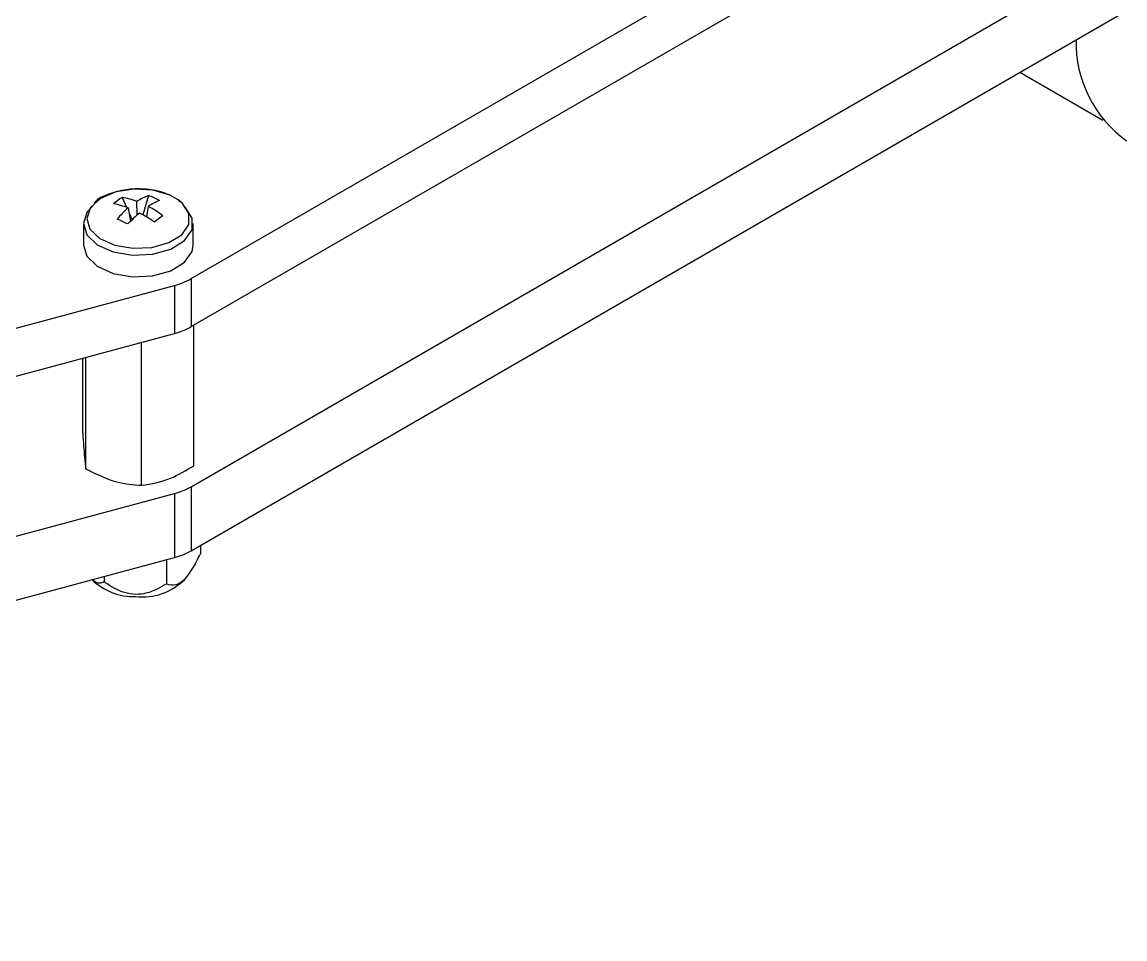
# Model space of a CAD drawing. Header units: millimetres. Extents: x 53 to 380, y 29 to 265.
# Drawn here: x 318.67 to 346.81, y 68.43 to 91.81 of the extents above; entities that cross this region are included whole.
import ezdxf

# ---------------------------------------------------------------- set-up
doc = ezdxf.new("R2010")
doc.units = ezdxf.units.MM

msp = doc.modelspace()

# ---------------------------------------------------------------- linework, layer by layer
at = {"color": 7, "linetype": 'Continuous', "lineweight": 25}
for p, q in [((322.9873, 85.2689), (373.9155, 114.6692)), ((322.9873, 84.0441), (373.9155, 113.4444)), ((322.9873, 79.9614), (353.1813, 97.3921)), ((322.9873, 78.3283), (351.2009, 94.6157)), ((344.1258, 90.5313), (346.2455, 89.3076)), ((321.2225, 87.3362), (321.335, 87.0869)), ((321.6097, 86.8914), (321.6025, 87.2388)), ((321.8989, 87.3862), (321.7514, 86.8972)), ((322.6567, 87.2741), (322.4395, 87.3966)), ((322.7573, 87.1902), (322.674, 87.2549)), ((321.3779, 87.0711), (321.44, 86.7321)), ((321.8929, 87.1092), (321.8455, 86.843)), ((320.2354, 86.6711), (320.2354, 86.1213)), ((321.4024, 86.9375), (321.478, 86.7697)), ((323.0354, 86.1213), (323.0354, 86.6711)), ((322.9873, 85.2689), (322.9873, 84.0441)), ((283.0523, 74.4611), (322.5606, 85.0964)), ((322.5606, 85.0964), (322.5606, 83.8716)), ((283.0523, 73.2363), (322.5606, 83.8716)), ((323.0514, 80.4976), (323.0514, 84.0811)), ((321.717, 79.9985), (321.717, 83.6445)), ((320.2195, 81.3328), (320.2195, 83.2414)), ((320.301, 80.4161), (320.301, 83.2634)), ((322.9873, 79.9614), (322.9873, 78.3283)), ((284.5, 69.5433), (322.5606, 79.7889)), ((322.5606, 79.7889), (322.5606, 78.1559)), ((323.2208, 78.4632), (323.2208, 78.2537)), ((286.4293, 68.4295), (322.5606, 78.1559)), ((322.3542, 78.1003), (322.3542, 77.4857)), ((320.7688, 77.6735), (320.7688, 77.535)), ((322.8215, 77.5992), (322.8998, 77.6972))]:
    msp.add_line(p, q, dxfattribs=at)
at = {"color": 8, "linetype": 'Continuous', "lineweight": 25, "flags": 128}
msp.add_lwpolyline([(322.4395, 87.3966), (322.0095, 87.5237), (321.5289, 87.5526), (321.0628, 87.4793), (320.674, 87.3138), (320.415, 87.0783), (320.3208, 86.8047), (320.4042, 86.53), (320.6539, 86.2912), (321.0361, 86.1206), (321.4993, 86.0413), (321.9809, 86.0639), (322.4158, 86.1854), (322.7453, 86.3893), (322.9249, 86.6483), (322.9303, 86.9272), (322.7609, 87.1883), (322.6567, 87.2741)], dxfattribs=at)
at = {"color": 7, "linetype": 'Continuous', "lineweight": 25, "flags": 128}
for points in [[(320.4689, 87.118), (320.3358, 86.9716), (320.2355, 86.6803), (320.3243, 86.3877), (320.5902, 86.1334), (320.9972, 85.9518), (321.4905, 85.8673), (322.0033, 85.8913), (322.4664, 86.0207), (322.8173, 86.2379), (323.0086, 86.5136), (323.0144, 86.8106), (322.834, 87.0888), (322.8054, 87.115)], [(320.2354, 86.1213), (320.3243, 85.8379), (320.5902, 85.5837), (320.9972, 85.402), (321.4905, 85.3175), (322.0033, 85.3415), (322.4664, 85.4709), (322.8173, 85.6881), (323.0086, 85.9639), (323.0354, 86.1213)]]:
    msp.add_lwpolyline(points, dxfattribs=at)
at = {"color": 7, "linetype": 'Continuous', "lineweight": 25}
for centre, radius, start, end in [((348.6202, 91.2789), 3.0578, 178.4554, 234.65057), ((321.9524, 86.1354), 1.4052, 121.29188, 132.20728), ((320.935, 85.425), 1.9328, 69.79764, 81.44427), ((322.3994, 86.0076), 1.4666, 109.95516, 122.91449), ((322.8493, 85.6822), 1.7178, 113.08036, 123.83142), ((321.3187, 85.714), 1.77, 61.03282, 70.86537), ((320.5957, 85.0242), 2.1913, 69.08642, 79.14486), ((323.0899, 85.0899), 2.6184, 130.83173, 139.63294), ((320.6199, 84.7184), 2.7086, 52.66875, 61.96594), ((317.9297, 79.3214), 8.1078, 64.87714, 67.02117), ((323.9012, 84.2748), 3.478, 129.93935, 136.65233), ((320.1182, 83.944), 3.3746, 55.1147, 62.65447), ((331.2322, 74.6369), 15.1709, 126.24541, 127.25494), ((322.1112, 86.8222), 1.7833, 284.59492, 299.42426), ((322.1112, 85.5974), 1.7833, 284.59492, 299.42426), ((322.1112, 81.5147), 1.7833, 284.59492, 299.42426), ((322.1112, 79.8816), 1.7833, 284.59492, 299.42426), ((321.5121, 78.6696), 1.5084, 225.20365, 272.0163), ((321.7492, 78.6572), 1.5064, 262.98308, 315.38328)]:
    msp.add_arc(centre, radius, start, end, dxfattribs=at)
for points, knots in [([(322.455, 87.3927), (322.3851, 87.4204), (322.183, 87.5006), (321.7927, 87.5654), (321.3125, 87.5509), (320.8776, 87.4313), (320.5998, 87.3057), (320.5156, 87.2047), (320.5092, 87.1971)], [0, 0, 0, 0, 0.11405545, 0.32966448, 0.54534367, 0.76222055, 0.98208752, 1, 1, 1, 1]), ([(320.2195, 81.3328), (320.2346, 81.1091), (320.2619, 80.7058), (320.289, 80.5054), (320.301, 80.4161)], [0, 0, 0, 0, 0.5544651, 1, 1, 1, 1]), ([(321.717, 79.9985), (321.9645, 80.0375), (322.411, 80.1079), (322.854, 80.3775), (323.0514, 80.4976)], [0, 0, 0, 0, 0.55446579, 1, 1, 1, 1]), ([(320.301, 80.4161), (320.5637, 80.285), (321.0375, 80.0487), (321.5075, 80.014), (321.717, 79.9985)], [0, 0, 0, 0, 0.5544648, 1, 1, 1, 1]), ([(322.3542, 77.4857), (322.4316, 77.4654), (322.5526, 77.4336), (322.7564, 77.5348), (322.9407, 77.7326), (323.0953, 77.9919), (323.1863, 78.1818), (323.2208, 78.2537)], [0, 0, 0, 0, 0.2991383, 0.468142, 0.6379818, 0.8628316, 1, 1, 1, 1]), ([(320.4764, 77.5948), (320.4908, 77.5806), (320.5654, 77.5068), (320.6644, 77.506), (320.7401, 77.527), (320.7688, 77.535)], [0, 0, 0, 0, 0.1293362, 0.670109, 1, 1, 1, 1]), ([(322.3542, 77.4857), (322.2766, 77.4378), (322.1023, 77.3301), (321.8117, 77.2239), (321.4944, 77.2074), (321.1509, 77.2928), (320.9202, 77.4272), (320.7828, 77.525), (320.7688, 77.535)], [0, 0, 0, 0, 0.1677342, 0.3769174, 0.5370127, 0.6969881, 0.9691361, 1, 1, 1, 1])]:
    msp.add_open_spline(points, degree=3, knots=knots, dxfattribs=at)

doc.saveas('drawing.dxf')
